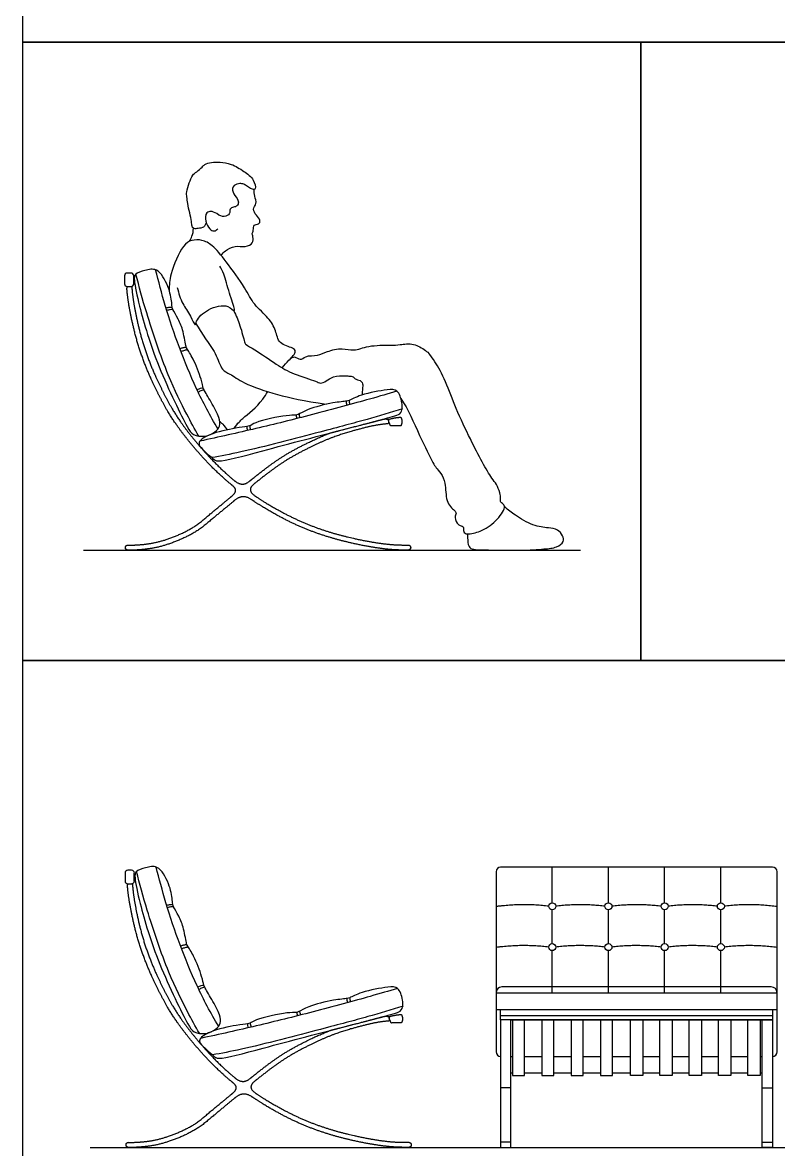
# Model space of a CAD drawing. Header units: millimetres. Extents: x 0.1 to 16.7, y -0.4 to 19.7.
# Drawn here: x 0.12 to 2.17, y 9.268 to 12.323 of the extents above; entities that cross this region are included whole.
import ezdxf

# ---------------------------------------------------------------- set-up
doc = ezdxf.new("R2010")
doc.units = ezdxf.units.MM
for name, color, linetype, true_color in [('AG-DIAGRAM', 7, 'Continuous', 0xfecc66), ('AG-FURNITURE', 7, 'Continuous', 0x66ccff), ('AG-PEOPLE', 7, 'Continuous', 0xfc6666), ('X-VPRT', 6, 'Continuous', 0xff00ff)]:
    doc.layers.add(name, color=color, linetype=linetype, true_color=true_color)

msp = doc.modelspace()

# ---------------------------------------------------------------- linework, layer by layer
at = {"layer": 'AG-DIAGRAM'}
for p, q in [((0.2858, 10.8924), (1.6332, 10.8924)), ((0.3031, 9.2732), (2.2594, 9.2732))]:
    msp.add_line(p, q, dxfattribs=at)
at = {"layer": 'AG-FURNITURE'}
for p, q in [((1.5565, 9.9362), (1.5565, 10.0329)), ((1.7089, 9.9362), (1.7089, 10.0329)), ((1.8613, 9.9362), (1.8613, 10.0329)), ((2.0137, 9.9362), (2.0137, 10.0329)), ((1.5565, 9.8254), (1.5565, 9.9173)), ((1.7089, 9.8254), (1.7089, 9.9173)), ((1.8613, 9.8254), (1.8613, 9.9173)), ((2.0137, 9.8254), (2.0137, 9.9173)), ((1.4041, 9.6472), (2.1661, 9.6472)), ((1.4443, 9.5197), (1.4483, 9.5197)), ((1.4815, 9.5197), (1.5278, 9.5197)), ((1.5611, 9.5197), (1.6074, 9.5197)), ((1.6406, 9.5197), (1.6869, 9.5197)), ((1.7201, 9.5197), (1.7685, 9.5197)), ((1.8017, 9.5197), (1.848, 9.5197)), ((1.8813, 9.5197), (1.9276, 9.5197)), ((1.9608, 9.5197), (2.0071, 9.5197)), ((2.0403, 9.5197), (2.0867, 9.5197)), ((2.1199, 9.5197), (2.1259, 9.5197))]:
    msp.add_line(p, q, dxfattribs=at)
for points in [[(1.5565, 9.6922), (1.5565, 9.8065)], [(1.7089, 9.6922), (1.7089, 9.8065)], [(1.8613, 9.6922), (1.8613, 9.8065)], [(2.0137, 9.6922), (2.0137, 9.8065)], [(1.4041, 9.6922), (1.5565, 9.6922), (1.7089, 9.6922), (1.8613, 9.6922), (2.0137, 9.6922), (2.1661, 9.6922)], [(1.4041, 9.6472), (2.1661, 9.6472)], [(1.4165, 9.6308), (2.1537, 9.6308)], [(1.4443, 9.6192), (2.1259, 9.6192)], [(1.4443, 9.4752), (1.4483, 9.4752)], [(1.4815, 9.4752), (1.5278, 9.4752)], [(1.5611, 9.4752), (1.6074, 9.4752)], [(1.6406, 9.4752), (1.6869, 9.4752)], [(1.7201, 9.4752), (1.7685, 9.4752)], [(1.8017, 9.4752), (1.848, 9.4752)], [(1.8813, 9.4752), (1.9276, 9.4752)], [(1.9608, 9.4752), (2.0071, 9.4752)], [(2.0403, 9.4752), (2.0867, 9.4752)], [(2.1199, 9.4752), (2.1259, 9.4752)], [(1.4443, 9.4349), (1.4165, 9.4349)], [(2.1259, 9.4349), (2.1537, 9.4349)]]:
    msp.add_lwpolyline(points, dxfattribs=at)
for points in [[(2.1537, 9.6192), (1.4165, 9.6192), (1.4165, 9.6472), (2.1537, 9.6472)], [(1.4165, 9.2732), (1.4443, 9.2732), (1.4443, 9.6192), (1.4165, 9.6192)], [(1.4815, 9.6192), (1.4483, 9.6192), (1.4483, 9.468), (1.4815, 9.468)], [(1.5611, 9.6192), (1.5278, 9.6192), (1.5278, 9.468), (1.5611, 9.468)], [(1.6406, 9.6192), (1.6074, 9.6192), (1.6074, 9.468), (1.6406, 9.468)], [(1.7201, 9.6192), (1.6869, 9.6192), (1.6869, 9.468), (1.7201, 9.468)], [(1.7685, 9.6192), (1.8017, 9.6192), (1.8017, 9.468), (1.7685, 9.468)], [(1.848, 9.6192), (1.8813, 9.6192), (1.8813, 9.468), (1.848, 9.468)], [(1.9276, 9.6192), (1.9608, 9.6192), (1.9608, 9.468), (1.9276, 9.468)], [(2.0071, 9.6192), (2.0403, 9.6192), (2.0403, 9.468), (2.0071, 9.468)], [(2.0867, 9.6192), (2.1199, 9.6192), (2.1199, 9.468), (2.0867, 9.468)], [(2.1537, 9.2732), (2.1259, 9.2732), (2.1259, 9.6192), (2.1537, 9.6192)], [(1.4165, 9.2732), (1.4443, 9.2732), (1.4443, 9.287), (1.4165, 9.287)], [(2.1537, 9.2732), (2.1259, 9.2732), (2.1259, 9.287), (2.1537, 9.287)]]:
    msp.add_lwpolyline(points, close=True, dxfattribs=at)
for centre in [(1.5565, 9.9268), (1.7089, 9.9268), (1.8613, 9.9268), (2.0137, 9.9268), (1.5565, 9.816), (1.7089, 9.816), (1.8613, 9.816), (2.0137, 9.816)]:
    msp.add_circle(centre, 0.00947, dxfattribs=at)
for centre, radius, start, end in [((0.4039, 11.6362), 0.00739, 90, 180), ((0.4142, 11.6362), 0.00739, 360, 90), ((0.4039, 11.6145), 0.00739, 180, 270), ((0.4142, 11.6145), 0.00739, 270, 0), ((0.4056, 10.017), 0.00739, 90, 180), ((0.4159, 10.017), 0.00739, 360, 90), ((1.4165, 10.0205), 0.0124, 90, 180), ((2.1537, 10.0205), 0.0124, 0, 90), ((0.4056, 9.9953), 0.00739, 180, 270), ((0.4159, 9.9953), 0.00739, 270, 0), ((1.4201, 9.6922), 0.016, 90, 180), ((2.1501, 9.6922), 0.016, 360, 90), ((1.4165, 9.5321), 0.0124, 180, 270), ((2.1537, 9.5321), 0.0124, 270, 360)]:
    msp.add_arc(centre, radius, start, end, dxfattribs=at)
for points in [[(0.4142, 11.6436), (0.409, 11.6436), (0.4039, 11.6436)], [(0.3965, 11.6362), (0.3965, 11.6253), (0.3965, 11.6145)], [(0.4216, 11.6145), (0.4216, 11.6253), (0.4216, 11.6362)], [(0.4039, 11.6071), (0.409, 11.6071), (0.4142, 11.6071)], [(0.6894, 11.0402), (0.706, 11.0542), (0.6899, 11.0669)], [(0.6964, 11.0793), (0.7167, 11.0633), (0.7354, 11.0791)], [(0.7462, 11.0702), (0.728, 11.055), (0.7498, 11.0398)], [(0.7416, 11.0288), (0.7173, 11.0458), (0.6955, 11.0274)], [(0.4159, 10.0244), (0.4107, 10.0244), (0.4056, 10.0244)], [(1.4041, 10.0205), (1.4041, 9.7763), (1.4041, 9.5321)], [(2.1537, 10.0329), (1.7851, 10.0329), (1.4165, 10.0329)], [(2.1661, 9.5321), (2.1661, 9.7763), (2.1661, 10.0205)], [(0.3982, 10.017), (0.3982, 10.0061), (0.3982, 9.9953)], [(0.4232, 9.9953), (0.4232, 10.0061), (0.4232, 10.017)], [(0.4056, 9.9879), (0.4107, 9.9879), (0.4159, 9.9879)], [(1.4041, 9.9268), (1.4764, 9.9364), (1.5471, 9.9279)], [(1.5659, 9.9279), (1.6334, 9.9358), (1.6995, 9.9279)], [(1.7183, 9.9279), (1.7858, 9.9358), (1.8519, 9.9279)], [(1.8707, 9.9279), (1.9382, 9.9358), (2.0043, 9.9279)], [(2.0231, 9.9279), (2.095, 9.9364), (2.1661, 9.9268)], [(1.4041, 9.816), (1.4764, 9.8256), (1.5471, 9.8171)], [(1.5659, 9.8171), (1.6334, 9.8251), (1.6995, 9.8171)], [(1.7183, 9.8171), (1.7858, 9.8251), (1.8519, 9.8171)], [(1.8707, 9.8171), (1.9382, 9.8251), (2.0043, 9.8171)], [(2.0231, 9.8171), (2.095, 9.8256), (2.1661, 9.816)], [(1.4041, 9.6922), (1.4041, 9.6697), (1.4041, 9.6472)], [(2.1501, 9.7082), (1.7851, 9.7082), (1.4201, 9.7082)], [(2.1661, 9.6472), (2.1661, 9.6697), (2.1661, 9.6922)], [(0.6911, 9.421), (0.7077, 9.435), (0.6915, 9.4477)], [(0.6981, 9.4601), (0.7184, 9.4441), (0.7371, 9.4599)], [(0.7478, 9.451), (0.7297, 9.4358), (0.7514, 9.4206)], [(0.7432, 9.4096), (0.719, 9.4266), (0.6972, 9.4082)]]:
    msp.add_open_spline(points, degree=2, dxfattribs=at)
for points, degree, knots in [([(0.5665, 11.2276), (0.5504, 11.2577), (0.4825, 11.3936), (0.4385, 11.5437), (0.4221, 11.6204), (0.4235, 11.6425), (0.453, 11.6507), (0.4871, 11.6596), (0.5176, 11.6077), (0.5248, 11.5659), (0.5257, 11.5494), (0.5281, 11.5443), (0.5437, 11.5164), (0.5565, 11.4876), (0.5625, 11.4438), (0.5666, 11.438), (0.5848, 11.4089), (0.6046, 11.3586), (0.6097, 11.3324), (0.6123, 11.3264), (0.6326, 11.2918), (0.6541, 11.2537), (0.6572, 11.2281), (0.6423, 11.2116), (0.6165, 11.198), (0.58, 11.2037), (0.5728, 11.2157), (0.5665, 11.2276)], 3, [0, 0, 0, 0, 0.767025, 1.519468, 2.004328, 2.237934, 2.537563, 2.855715, 3.276919, 3.660082, 3.87544, 4.007267, 4.316621, 4.665531, 5.031701, 5.182373, 5.505786, 5.945156, 6.226109, 6.366325, 6.721103, 7.11431, 7.387492, 7.643735, 7.95139, 8.264785, 8.566318, 8.566318, 8.566318, 8.566318]), ([(0.598, 11.2016), (0.5869, 11.2209), (0.5628, 11.2649), (0.5112, 11.3679), (0.4583, 11.5258), (0.4362, 11.6063), (0.4277, 11.6407)], 3, [0.038924, 0.038924, 0.038924, 0.038924, 0.490378, 1.111439, 1.8764, 2.411514, 2.411514, 2.411514, 2.411514]), ([(0.6499, 11.2208), (0.6288, 11.2562), (0.5894, 11.3301), (0.5449, 11.4413), (0.5066, 11.5506), (0.4892, 11.6214), (0.4808, 11.6522)], 3, [0.013887, 0.013887, 0.013887, 0.013887, 0.643589, 1.276501, 1.913479, 2.464042, 2.464042, 2.464042, 2.464042]), ([(0.5259, 11.5505), (0.5234, 11.5505), (0.5187, 11.5502), (0.5122, 11.5491), (0.5091, 11.5483)], 3, [0, 0, 0, 0, 0.1582493, 0.3196935, 0.3196935, 0.3196935, 0.3196935]), ([(0.5281, 11.5446), (0.5256, 11.5446), (0.5208, 11.5443), (0.5142, 11.543), (0.511, 11.542)], 3, [0, 0, 0, 0, 0.1573414, 0.3261784, 0.3261784, 0.3261784, 0.3261784]), ([(0.5643, 11.4419), (0.5611, 11.4415), (0.5552, 11.4408), (0.5501, 11.4392), (0.5472, 11.4376)], 3, [0, 0, 0, 0, 0.1654978, 0.309979, 0.309979, 0.309979, 0.309979]), ([(0.5682, 11.4354), (0.5651, 11.4349), (0.5588, 11.4336), (0.5529, 11.4316), (0.5499, 11.4304)], 3, [0, 0, 0, 0, 0.1767237, 0.3530099, 0.3530099, 0.3530099, 0.3530099]), ([(0.6103, 11.3316), (0.6075, 11.3314), (0.6019, 11.3305), (0.5963, 11.3279), (0.5937, 11.3262)], 3, [0, 0, 0, 0, 0.1654365, 0.339495, 0.339495, 0.339495, 0.339495]), ([(0.6126, 11.3264), (0.6104, 11.3261), (0.6059, 11.3252), (0.5994, 11.3223), (0.5965, 11.3204)], 3, [0, 0, 0, 0, 0.1487579, 0.334968, 0.334968, 0.334968, 0.334968]), ([(1.1428, 11.2615), (1.1261, 11.2539), (1.0237, 11.2282), (0.7769, 11.1637), (0.6501, 11.1285), (0.6372, 11.1402), (0.5983, 11.1723), (0.5977, 11.1887), (0.6292, 11.2091), (0.6956, 11.2233), (0.7272, 11.2272), (0.7367, 11.2285), (0.7532, 11.2414), (0.8336, 11.2587), (0.8596, 11.2578), (0.8682, 11.2602), (0.8966, 11.2762), (0.9582, 11.2925), (0.9987, 11.2956), (1.0061, 11.2979), (1.0404, 11.3159), (1.1067, 11.3274), (1.1387, 11.3288), (1.1501, 11.293), (1.151, 11.2711), (1.1428, 11.2615)], 3, [0, 0, 0, 0, 0.847842, 1.646238, 2.257766, 2.508715, 2.91147, 3.115262, 3.452082, 3.946448, 4.267883, 4.430622, 4.687662, 5.221177, 5.514141, 5.671616, 5.991788, 6.475743, 6.834028, 6.986717, 7.337037, 7.828055, 8.130433, 8.469437, 8.763015, 8.763015, 8.763015, 8.763015]), ([(1.1349, 11.3235), (1.1103, 11.316), (1.0604, 11.3009), (0.9012, 11.258), (0.7592, 11.2228), (0.652, 11.1987), (0.6011, 11.1879)], 3, [0, 0, 0, 0, 0.502961, 1.228229, 1.949176, 2.623644, 2.623644, 2.623644, 2.623644]), ([(1.1502, 11.2753), (1.1184, 11.2654), (1.051, 11.2451), (0.9271, 11.2126), (0.7308, 11.1611), (0.6578, 11.1474), (0.6334, 11.1431)], 3, [0, 0, 0, 0, 0.572317, 1.232298, 2.082909, 2.504604, 2.504604, 2.504604, 2.504604]), ([(1.0004, 11.2849), (0.9997, 11.2869), (0.9986, 11.291), (0.9982, 11.2943), (0.9981, 11.296)], 3, [0, 0, 0, 0, 0.1440633, 0.2721032, 0.2721032, 0.2721032, 0.2721032]), ([(1.0085, 11.2871), (1.0079, 11.2889), (1.0069, 11.2927), (1.0064, 11.2965), (1.0063, 11.2984)], 3, [0, 0, 0, 0, 0.1371846, 0.2744356, 0.2744356, 0.2744356, 0.2744356]), ([(0.8648, 11.2493), (0.8641, 11.2511), (0.8632, 11.2547), (0.8628, 11.2575), (0.8626, 11.2588)], 3, [0.0034671, 0.0034671, 0.0034671, 0.0034671, 0.1357971, 0.2399069, 0.2399069, 0.2399069, 0.2399069]), ([(0.8729, 11.2513), (0.8722, 11.2531), (0.8712, 11.2567), (0.8705, 11.2601), (0.8703, 11.2618)], 3, [0, 0, 0, 0, 0.1359697, 0.2657302, 0.2657302, 0.2657302, 0.2657302]), ([(1.146, 11.2297), (1.1517, 11.2411), (1.146, 11.2525), (1.132, 11.2525), (1.1123, 11.2467), (1.1123, 11.2411), (1.1181, 11.2297), (1.132, 11.2297), (1.146, 11.2297)], 2, [0, 0, 0, 0.0722909, 0.0722909, 0.20378, 0.20378, 0.2760709, 0.2760709, 0.3753442, 0.3753442, 0.3753442]), ([(0.7306, 11.2167), (0.7301, 11.2186), (0.7292, 11.2224), (0.7288, 11.2258), (0.7287, 11.2274)], 3, [0, 0, 0, 0, 0.1389422, 0.2679024, 0.2679024, 0.2679024, 0.2679024]), ([(0.7389, 11.2186), (0.7383, 11.2203), (0.7373, 11.2239), (0.7368, 11.2276), (0.7366, 11.2295)], 3, [0, 0, 0, 0, 0.1343081, 0.2702943, 0.2702943, 0.2702943, 0.2702943]), ([(0.5681, 9.6084), (0.552, 9.6385), (0.4842, 9.7744), (0.4401, 9.9245), (0.4238, 10.0012), (0.4252, 10.0233), (0.4547, 10.0315), (0.4888, 10.0404), (0.5193, 9.9885), (0.5265, 9.9467), (0.5274, 9.9302), (0.5298, 9.9251), (0.5454, 9.8972), (0.5582, 9.8684), (0.5642, 9.8246), (0.5683, 9.8188), (0.5865, 9.7897), (0.6063, 9.7394), (0.6113, 9.7132), (0.614, 9.7072), (0.6343, 9.6726), (0.6558, 9.6345), (0.6589, 9.6089), (0.6439, 9.5924), (0.6181, 9.5788), (0.5817, 9.5845), (0.5745, 9.5965), (0.5681, 9.6084)], 3, [0, 0, 0, 0, 0.767025, 1.519468, 2.004328, 2.237934, 2.537563, 2.855715, 3.276919, 3.660082, 3.87544, 4.007267, 4.316621, 4.665531, 5.031701, 5.182373, 5.505786, 5.945156, 6.226109, 6.366325, 6.721103, 7.11431, 7.387492, 7.643735, 7.95139, 8.264785, 8.566318, 8.566318, 8.566318, 8.566318]), ([(0.5997, 9.5824), (0.5885, 9.6017), (0.5645, 9.6457), (0.5129, 9.7487), (0.46, 9.9066), (0.4379, 9.9871), (0.4294, 10.0215)], 3, [0.038924, 0.038924, 0.038924, 0.038924, 0.490378, 1.111439, 1.8764, 2.411514, 2.411514, 2.411514, 2.411514]), ([(0.6516, 9.6016), (0.6304, 9.637), (0.5911, 9.7109), (0.5465, 9.8221), (0.5082, 9.9314), (0.4909, 10.0022), (0.4825, 10.0329)], 3, [0.013887, 0.013887, 0.013887, 0.013887, 0.643589, 1.276501, 1.913479, 2.464042, 2.464042, 2.464042, 2.464042]), ([(0.5276, 9.9313), (0.5251, 9.9313), (0.5204, 9.931), (0.5139, 9.9299), (0.5108, 9.9291)], 3, [0, 0, 0, 0, 0.1582493, 0.3196935, 0.3196935, 0.3196935, 0.3196935]), ([(0.5298, 9.9254), (0.5272, 9.9254), (0.5225, 9.9251), (0.5159, 9.9238), (0.5127, 9.9228)], 3, [0, 0, 0, 0, 0.1573414, 0.3261784, 0.3261784, 0.3261784, 0.3261784]), ([(0.566, 9.8226), (0.5628, 9.8223), (0.5569, 9.8216), (0.5518, 9.82), (0.5489, 9.8184)], 3, [0, 0, 0, 0, 0.1654978, 0.309979, 0.309979, 0.309979, 0.309979]), ([(0.5699, 9.8162), (0.5668, 9.8157), (0.5605, 9.8144), (0.5545, 9.8124), (0.5516, 9.8112)], 3, [0, 0, 0, 0, 0.1767237, 0.3530099, 0.3530099, 0.3530099, 0.3530099]), ([(0.6119, 9.7124), (0.6092, 9.7122), (0.6036, 9.7113), (0.5979, 9.7087), (0.5954, 9.707)], 3, [0, 0, 0, 0, 0.1654365, 0.339495, 0.339495, 0.339495, 0.339495]), ([(0.6143, 9.7072), (0.612, 9.7069), (0.6076, 9.706), (0.6011, 9.7031), (0.5981, 9.7012)], 3, [0, 0, 0, 0, 0.1487579, 0.334968, 0.334968, 0.334968, 0.334968]), ([(1.1445, 9.6423), (1.1277, 9.6347), (1.0253, 9.609), (0.7786, 9.5445), (0.6518, 9.5093), (0.6389, 9.521), (0.6, 9.5531), (0.5994, 9.5695), (0.6309, 9.5899), (0.6973, 9.6041), (0.7288, 9.608), (0.7384, 9.6093), (0.7549, 9.6222), (0.8353, 9.6395), (0.8613, 9.6386), (0.8699, 9.641), (0.8983, 9.657), (0.9599, 9.6733), (1.0004, 9.6764), (1.0078, 9.6787), (1.0421, 9.6967), (1.1084, 9.7082), (1.1404, 9.7096), (1.1518, 9.6738), (1.1526, 9.6519), (1.1445, 9.6423)], 3, [0, 0, 0, 0, 0.847842, 1.646238, 2.257766, 2.508715, 2.91147, 3.115262, 3.452082, 3.946448, 4.267883, 4.430622, 4.687662, 5.221177, 5.514141, 5.671616, 5.991788, 6.475743, 6.834028, 6.986717, 7.337037, 7.828055, 8.130433, 8.469437, 8.763015, 8.763015, 8.763015, 8.763015]), ([(1.1366, 9.7043), (1.112, 9.6968), (1.062, 9.6817), (0.9028, 9.6388), (0.7609, 9.6036), (0.6536, 9.5795), (0.6028, 9.5687)], 3, [0, 0, 0, 0, 0.502961, 1.228229, 1.949176, 2.623644, 2.623644, 2.623644, 2.623644]), ([(1.1519, 9.6561), (1.1201, 9.6462), (1.0527, 9.6259), (0.9288, 9.5934), (0.7325, 9.5419), (0.6595, 9.5282), (0.6351, 9.5239)], 3, [0, 0, 0, 0, 0.572317, 1.232298, 2.082909, 2.504604, 2.504604, 2.504604, 2.504604]), ([(1.0021, 9.6657), (1.0014, 9.6677), (1.0003, 9.6718), (0.9999, 9.6751), (0.9997, 9.6768)], 3, [0, 0, 0, 0, 0.1440633, 0.2721032, 0.2721032, 0.2721032, 0.2721032]), ([(1.0102, 9.6679), (1.0096, 9.6697), (1.0086, 9.6735), (1.0081, 9.6773), (1.008, 9.6792)], 3, [0, 0, 0, 0, 0.1371846, 0.2744356, 0.2744356, 0.2744356, 0.2744356]), ([(0.8664, 9.6301), (0.8658, 9.6319), (0.8649, 9.6355), (0.8645, 9.6383), (0.8643, 9.6396)], 3, [0.0034671, 0.0034671, 0.0034671, 0.0034671, 0.1357971, 0.2399069, 0.2399069, 0.2399069, 0.2399069]), ([(0.8745, 9.6321), (0.8739, 9.6339), (0.8729, 9.6375), (0.8722, 9.6409), (0.872, 9.6426)], 3, [0, 0, 0, 0, 0.1359697, 0.2657302, 0.2657302, 0.2657302, 0.2657302]), ([(1.1476, 9.6105), (1.1534, 9.6219), (1.1476, 9.6333), (1.1337, 9.6333), (1.114, 9.6275), (1.114, 9.6219), (1.1198, 9.6105), (1.1337, 9.6105), (1.1476, 9.6105)], 2, [0, 0, 0, 0.0722909, 0.0722909, 0.20378, 0.20378, 0.2760709, 0.2760709, 0.3753442, 0.3753442, 0.3753442]), ([(0.7323, 9.5975), (0.7318, 9.5994), (0.7309, 9.6032), (0.7305, 9.6066), (0.7303, 9.6082)], 3, [0, 0, 0, 0, 0.1389422, 0.2679024, 0.2679024, 0.2679024, 0.2679024]), ([(0.7405, 9.5994), (0.74, 9.6011), (0.739, 9.6047), (0.7385, 9.6084), (0.7383, 9.6103)], 3, [0, 0, 0, 0, 0.1343081, 0.2702943, 0.2702943, 0.2702943, 0.2702943])]:
    msp.add_open_spline(points, degree=degree, knots=knots, dxfattribs=at)
for points, weights, knots in [([(0.6899, 11.0669), (0.686, 11.07), (0.6617, 11.0901), (0.621, 11.1292), (0.5722, 11.1852), (0.5367, 11.2321), (0.5129, 11.2698), (0.4974, 11.2978), (0.4843, 11.3236), (0.4701, 11.3532), (0.4531, 11.3924), (0.437, 11.4366), (0.4241, 11.4824), (0.4148, 11.5228), (0.4078, 11.5602), (0.404, 11.5881), (0.4029, 11.6022), (0.4039, 11.6071), (0.4073, 11.6071), (0.4107, 11.6071), (0.4164, 11.6074), (0.4167, 11.6028), (0.4177, 11.5893), (0.4214, 11.5623), (0.4282, 11.5255), (0.4374, 11.4858), (0.45, 11.4409), (0.4659, 11.3974), (0.4827, 11.3588), (0.4966, 11.3297), (0.5095, 11.3043), (0.5247, 11.2769), (0.548, 11.2398), (0.5829, 11.1938), (0.6309, 11.1388), (0.6703, 11.1009), (0.6933, 11.0818), (0.6964, 11.0793)], [1, 1, 1, 1, 1, 1, 1, 1, 1, 1, 1, 1, 1, 1, 1, 1, 1, 1.06301269187, 1.06301269187, 1.06301269187, 0.962241109191, 0.962241109191, 0.962241109191, 0.962241109191, 0.962241109191, 0.962241109191, 0.962241109191, 0.962241109191, 0.962241109191, 0.962241109191, 0.962241109191, 0.962241109191, 0.962241109191, 0.962241109191, 0.962241109191, 0.962241109191, 0.962241109191, 0.962241109191], [3.997112, 3.997112, 3.997112, 3.997112, 4.045953, 4.307134, 4.55215, 4.776288, 4.885754, 4.990981, 5.090557, 5.171109, 5.313657, 5.511015, 5.6346, 5.781182, 5.918841, 6.009456, 6.06248, 6.06248, 6.06248, 6.104026, 6.104026, 6.104026, 6.14914, 6.237442, 6.372654, 6.516794, 6.638247, 6.831949, 6.972246, 7.051885, 7.149876, 7.253023, 7.360246, 7.58007, 7.821421, 8.077958, 8.11682, 8.11682, 8.11682, 8.11682]), ([(0.7354, 11.0791), (0.7434, 11.0856), (0.7741, 11.1101), (0.8239, 11.1472), (0.8875, 11.1808), (0.9293, 11.2002), (0.9511, 11.2087), (0.9541, 11.2099), (0.97, 11.214), (1.0276, 11.2289), (1.0737, 11.2407), (1.099, 11.2476), (1.1028, 11.248), (1.1067, 11.2484), (1.1123, 11.2467), (1.1123, 11.243), (1.1123, 11.2392), (1.1124, 11.2349), (1.1067, 11.2346), (1.0896, 11.2329), (1.0653, 11.2285), (1.0352, 11.2208), (0.9985, 11.211), (0.9505, 11.195), (0.8937, 11.1685), (0.8312, 11.1356), (0.783, 11.0995), (0.7534, 11.0761), (0.7462, 11.0702)], [0.962241109191, 0.962241109191, 0.962241109191, 0.962241109191, 0.962241109191, 0.962241109191, 0.962241109191, 0.962241109191, 0.962241109191, 0.962241109191, 0.962241109191, 0.962241109191, 0.962241109191, 0.962241109191, 1.07519786237, 1.07519786237, 1.07519786237, 1.03493034441, 1.03493034441, 1.03493034441, 1.03493034441, 1.03493034441, 1.03493034441, 1.03493034441, 1.03493034441, 1.03493034441, 1.03493034441, 1.03493034441, 1.03493034441], [8.281849, 8.281849, 8.281849, 8.281849, 8.382813, 8.669065, 8.890748, 9.090289, 9.121801, 9.121801, 9.121801, 9.28786, 9.741952, 9.741952, 9.741952, 9.786763, 9.786763, 9.786763, 9.825707, 9.825707, 9.825707, 9.859664, 9.994741, 10.068247, 10.165468, 10.369046, 10.565042, 10.782199, 11.06362, 11.154909, 11.154909, 11.154909, 11.154909]), ([(0.6955, 11.0274), (0.6908, 11.0235), (0.6691, 11.0054), (0.6369, 10.9793), (0.5979, 10.9456), (0.5572, 10.9242), (0.5159, 10.9078), (0.4784, 10.8978), (0.4429, 10.8931), (0.4191, 10.892), (0.4057, 10.8924), (0.4016, 10.8925), (0.3989, 10.8954), (0.399, 10.8994), (0.3991, 10.9034), (0.402, 10.9062), (0.406, 10.9061), (0.4189, 10.9058), (0.4417, 10.9068), (0.4757, 10.9113), (0.5117, 10.9209), (0.5513, 10.9366), (0.5904, 10.9571), (0.6285, 10.9903), (0.6613, 11.0168), (0.6839, 11.0356), (0.6894, 11.0402)], [1, 1, 1, 1, 1, 1, 1, 1, 1, 1, 1, 0.804737854124, 0.804737854124, 1, 0.804737854124, 0.804737854124, 1, 1, 1, 1, 1, 1, 1, 1, 1, 1, 1], [1.648864, 1.648864, 1.648864, 1.648864, 1.709715, 1.927055, 2.056296, 2.216757, 2.375956, 2.49455, 2.596874, 2.72881, 2.72881, 2.72881, 2.76419, 2.76419, 2.76419, 2.79957, 2.79957, 2.79957, 2.925973, 3.023828, 3.137529, 3.290917, 3.443787, 3.568958, 3.787381, 3.858428, 3.858428, 3.858428, 3.858428]), ([(0.7498, 11.0398), (0.7546, 11.0366), (0.7762, 11.0224), (0.8158, 10.9989), (0.8841, 10.9643), (0.9529, 10.9399), (1.0179, 10.924), (1.0606, 10.9153), (1.0959, 10.9099), (1.1304, 10.9063), (1.1524, 10.9061), (1.1657, 10.9061), (1.1697, 10.9062), (1.1726, 10.9033), (1.1726, 10.8993), (1.1726, 10.8953), (1.1698, 10.8924), (1.1658, 10.8924), (1.1521, 10.8924), (1.1296, 10.8926), (1.0943, 10.8963), (1.0583, 10.9018), (1.0149, 10.9105), (0.9488, 10.9268), (0.8788, 10.9516), (0.8093, 10.9868), (0.7688, 11.0109), (0.7466, 11.0254), (0.7416, 11.0288)], [1.03493034441, 1.03493034441, 1.03493034441, 1.03493034441, 1.03493034441, 1.03493034441, 1.03493034441, 1.03493034441, 1.03493034441, 1.03493034441, 1.03493034441, 1.03493034441, 0.83284762453, 0.83284762453, 1.03493034441, 0.83284762453, 0.83284762453, 1.03493034441, 1.03493034441, 1.03493034441, 1.03493034441, 1.03493034441, 1.03493034441, 1.03493034441, 1.03493034441, 1.03493034441, 1.03493034441, 1.03493034441, 1.03493034441], [11.319446, 11.319446, 11.319446, 11.319446, 11.376256, 11.573973, 11.773344, 12.128493, 12.290766, 12.431415, 12.55715, 12.642224, 12.773102, 12.773102, 12.773102, 12.808482, 12.808482, 12.808482, 12.843862, 12.843862, 12.843862, 12.977987, 13.065237, 13.193366, 13.336329, 13.500784, 13.862867, 14.065614, 14.266911, 14.326507, 14.326507, 14.326507, 14.326507]), ([(0.6915, 9.4477), (0.6877, 9.4508), (0.6634, 9.4709), (0.6227, 9.51), (0.5739, 9.566), (0.5384, 9.6129), (0.5146, 9.6506), (0.4991, 9.6786), (0.486, 9.7044), (0.4718, 9.734), (0.4548, 9.7732), (0.4386, 9.8174), (0.4257, 9.8632), (0.4165, 9.9036), (0.4095, 9.941), (0.4057, 9.9689), (0.4046, 9.983), (0.4056, 9.9879), (0.409, 9.9879), (0.4124, 9.9879), (0.4181, 9.9882), (0.4183, 9.9836), (0.4194, 9.9701), (0.4231, 9.9431), (0.4299, 9.9063), (0.439, 9.8666), (0.4517, 9.8217), (0.4676, 9.7782), (0.4843, 9.7396), (0.4983, 9.7105), (0.5112, 9.6851), (0.5264, 9.6577), (0.5497, 9.6206), (0.5846, 9.5746), (0.6326, 9.5196), (0.6719, 9.4817), (0.695, 9.4626), (0.6981, 9.4601)], [1, 1, 1, 1, 1, 1, 1, 1, 1, 1, 1, 1, 1, 1, 1, 1, 1, 1.06301269187, 1.06301269187, 1.06301269187, 0.962241109191, 0.962241109191, 0.962241109191, 0.962241109191, 0.962241109191, 0.962241109191, 0.962241109191, 0.962241109191, 0.962241109191, 0.962241109191, 0.962241109191, 0.962241109191, 0.962241109191, 0.962241109191, 0.962241109191, 0.962241109191, 0.962241109191, 0.962241109191], [3.997112, 3.997112, 3.997112, 3.997112, 4.045953, 4.307134, 4.55215, 4.776288, 4.885754, 4.990981, 5.090557, 5.171109, 5.313657, 5.511015, 5.6346, 5.781182, 5.918841, 6.009456, 6.06248, 6.06248, 6.06248, 6.104026, 6.104026, 6.104026, 6.14914, 6.237442, 6.372654, 6.516794, 6.638247, 6.831949, 6.972246, 7.051885, 7.149876, 7.253023, 7.360246, 7.58007, 7.821421, 8.077958, 8.11682, 8.11682, 8.11682, 8.11682]), ([(0.7371, 9.4599), (0.745, 9.4664), (0.7758, 9.4909), (0.8255, 9.528), (0.8892, 9.5616), (0.9309, 9.581), (0.9528, 9.5895), (0.9558, 9.5907), (0.9717, 9.5948), (1.0292, 9.6097), (1.0754, 9.6215), (1.1006, 9.6284), (1.1045, 9.6288), (1.1084, 9.6292), (1.114, 9.6275), (1.114, 9.6238), (1.114, 9.62), (1.114, 9.6157), (1.1084, 9.6154), (1.0913, 9.6137), (1.067, 9.6093), (1.0369, 9.6016), (1.0002, 9.5918), (0.9522, 9.5758), (0.8953, 9.5493), (0.8328, 9.5164), (0.7847, 9.4803), (0.755, 9.4569), (0.7478, 9.451)], [0.962241109191, 0.962241109191, 0.962241109191, 0.962241109191, 0.962241109191, 0.962241109191, 0.962241109191, 0.962241109191, 0.962241109191, 0.962241109191, 0.962241109191, 0.962241109191, 0.962241109191, 0.962241109191, 1.07519786237, 1.07519786237, 1.07519786237, 1.03493034441, 1.03493034441, 1.03493034441, 1.03493034441, 1.03493034441, 1.03493034441, 1.03493034441, 1.03493034441, 1.03493034441, 1.03493034441, 1.03493034441, 1.03493034441], [8.281849, 8.281849, 8.281849, 8.281849, 8.382813, 8.669065, 8.890748, 9.090289, 9.121801, 9.121801, 9.121801, 9.28786, 9.741952, 9.741952, 9.741952, 9.786763, 9.786763, 9.786763, 9.825707, 9.825707, 9.825707, 9.859664, 9.994741, 10.068247, 10.165468, 10.369046, 10.565042, 10.782199, 11.06362, 11.154909, 11.154909, 11.154909, 11.154909]), ([(0.6972, 9.4082), (0.6925, 9.4043), (0.6707, 9.3862), (0.6386, 9.3601), (0.5996, 9.3264), (0.5589, 9.305), (0.5176, 9.2886), (0.4801, 9.2786), (0.4446, 9.2739), (0.4207, 9.2728), (0.4073, 9.2732), (0.4033, 9.2733), (0.4006, 9.2762), (0.4007, 9.2802), (0.4008, 9.2842), (0.4037, 9.287), (0.4077, 9.2869), (0.4205, 9.2865), (0.4434, 9.2876), (0.4774, 9.2921), (0.5134, 9.3017), (0.553, 9.3174), (0.5921, 9.3379), (0.6302, 9.3711), (0.663, 9.3976), (0.6856, 9.4164), (0.6911, 9.421)], [1, 1, 1, 1, 1, 1, 1, 1, 1, 1, 1, 0.804737854124, 0.804737854124, 1, 0.804737854124, 0.804737854124, 1, 1, 1, 1, 1, 1, 1, 1, 1, 1, 1], [1.648864, 1.648864, 1.648864, 1.648864, 1.709715, 1.927055, 2.056296, 2.216757, 2.375956, 2.49455, 2.596874, 2.72881, 2.72881, 2.72881, 2.76419, 2.76419, 2.76419, 2.79957, 2.79957, 2.79957, 2.925973, 3.023828, 3.137529, 3.290917, 3.443787, 3.568958, 3.787381, 3.858428, 3.858428, 3.858428, 3.858428]), ([(0.7514, 9.4206), (0.7562, 9.4174), (0.7779, 9.4032), (0.8175, 9.3797), (0.8858, 9.3451), (0.9546, 9.3207), (1.0196, 9.3048), (1.0623, 9.2961), (1.0976, 9.2907), (1.1321, 9.2871), (1.1541, 9.2869), (1.1674, 9.2869), (1.1714, 9.287), (1.1742, 9.2841), (1.1743, 9.2801), (1.1743, 9.2761), (1.1715, 9.2732), (1.1674, 9.2732), (1.1538, 9.2732), (1.1313, 9.2734), (1.0959, 9.277), (1.06, 9.2826), (1.0166, 9.2913), (0.9505, 9.3076), (0.8804, 9.3324), (0.8109, 9.3676), (0.7704, 9.3917), (0.7483, 9.4062), (0.7432, 9.4096)], [1.03493034441, 1.03493034441, 1.03493034441, 1.03493034441, 1.03493034441, 1.03493034441, 1.03493034441, 1.03493034441, 1.03493034441, 1.03493034441, 1.03493034441, 1.03493034441, 0.83284762453, 0.83284762453, 1.03493034441, 0.83284762453, 0.83284762453, 1.03493034441, 1.03493034441, 1.03493034441, 1.03493034441, 1.03493034441, 1.03493034441, 1.03493034441, 1.03493034441, 1.03493034441, 1.03493034441, 1.03493034441, 1.03493034441], [11.319446, 11.319446, 11.319446, 11.319446, 11.376256, 11.573973, 11.773344, 12.128493, 12.290766, 12.431415, 12.55715, 12.642224, 12.773102, 12.773102, 12.773102, 12.808482, 12.808482, 12.808482, 12.843862, 12.843862, 12.843862, 12.977987, 13.065237, 13.193366, 13.336329, 13.500784, 13.862867, 14.065614, 14.266911, 14.326507, 14.326507, 14.326507, 14.326507])]:
    msp.add_rational_spline(points, weights, degree=3, knots=knots, dxfattribs=at)
at = {"layer": 'AG-PEOPLE'}
for points, knots in [([(0.6183, 11.7799), (0.6149, 11.7709), (0.6082, 11.7658), (0.6002, 11.7651), (0.5929, 11.7636), (0.5827, 11.7633), (0.5793, 11.7713), (0.5785, 11.7836), (0.5736, 11.8067), (0.5677, 11.8312), (0.5659, 11.8497), (0.5639, 11.8641), (0.5721, 11.888), (0.58, 11.9095), (0.5924, 11.9174), (0.6076, 11.9307), (0.6137, 11.939), (0.6332, 11.9445), (0.6561, 11.9448), (0.6871, 11.9403), (0.7206, 11.9197), (0.7476, 11.8994), (0.7533, 11.8726), (0.7483, 11.869), (0.7376, 11.8723), (0.7278, 11.8801), (0.7174, 11.886), (0.7058, 11.8866), (0.6867, 11.8796), (0.6912, 11.8563), (0.706, 11.8429), (0.7059, 11.83), (0.6982, 11.8221), (0.6918, 11.823), (0.6807, 11.8177), (0.684, 11.8026), (0.667, 11.7945), (0.6555, 11.7986), (0.6467, 11.8045)], [0, 0, 0, 0, 0.189685, 0.350927, 0.509346, 0.681051, 0.833706, 1.032598, 1.311654, 1.603124, 1.84589, 2.060122, 2.346816, 2.617249, 2.835593, 3.088028, 3.269602, 3.516135, 3.792038, 4.108783, 4.467155, 4.804769, 5.080048, 5.193462, 5.376076, 5.583198, 5.776664, 5.970938, 6.204788, 6.457569, 6.712302, 6.904087, 7.079567, 7.222451, 7.402597, 7.605065, 7.832031, 8.056782, 8.056782, 8.056782, 8.056782]), ([(0.6588, 11.6913), (0.6621, 11.6964), (0.67, 11.705), (0.697, 11.719), (0.7231, 11.7132), (0.7466, 11.7222), (0.7458, 11.7416), (0.7413, 11.7511), (0.7476, 11.7586), (0.745, 11.7766), (0.7618, 11.7741), (0.7658, 11.7879), (0.7542, 11.7999), (0.7419, 11.8167), (0.7572, 11.8319), (0.748, 11.852), (0.7485, 11.8639), (0.7484, 11.87)], [0.017774, 0.017774, 0.017774, 0.017774, 0.226078, 0.514273, 0.8037, 1.057706, 1.282561, 1.452819, 1.617732, 1.824959, 2.015074, 2.191931, 2.416303, 2.650007, 2.878077, 3.123444, 3.358662, 3.358662, 3.358662, 3.358662]), ([(0.6467, 11.8045), (0.635, 11.8125), (0.6149, 11.8101), (0.6151, 11.7826), (0.6266, 11.7632), (0.639, 11.7551), (0.6468, 11.7607), (0.6494, 11.7637)], [0, 0, 0, 0, 0.284246, 0.585315, 0.888299, 1.110036, 1.326576, 1.326576, 1.326576, 1.326576]), ([(0.5733, 11.7298), (0.5758, 11.7339), (0.581, 11.7445), (0.5834, 11.7574), (0.5836, 11.7648)], [0.0599369, 0.0599369, 0.0599369, 0.0599369, 0.2435294, 0.5022474, 0.5022474, 0.5022474, 0.5022474]), ([(0.8238, 11.3866), (0.8297, 11.3939), (0.8439, 11.4084), (0.8649, 11.4307), (0.8517, 11.4423), (0.8134, 11.4502), (0.8075, 11.489), (0.7878, 11.5233), (0.7455, 11.5576), (0.7244, 11.605), (0.673, 11.6738), (0.6374, 11.7186), (0.6078, 11.7342), (0.5777, 11.7337), (0.5519, 11.7183), (0.5194, 11.6428), (0.5178, 11.6105), (0.5181, 11.5959)], [1.425307, 1.425307, 1.425307, 1.425307, 1.662963, 1.970192, 2.165787, 2.50089, 2.834256, 3.188761, 3.594511, 4.002912, 4.527407, 4.955008, 5.269313, 5.562991, 5.861475, 6.370327, 6.726954, 6.726954, 6.726954, 6.726954]), ([(0.5398, 11.6043), (0.5431, 11.5893), (0.5528, 11.5591), (0.575, 11.532), (0.5893, 11.4958), (0.5907, 11.5177), (0.622, 11.5485), (0.6761, 11.5615), (0.6941, 11.5377), (0.6955, 11.5483), (0.6796, 11.5903), (0.668, 11.6405), (0.6588, 11.6553), (0.6547, 11.6624)], [0, 0, 0, 0, 0.381399, 0.737076, 1.028148, 1.208206, 1.58481, 1.996033, 2.248211, 2.364891, 2.743733, 3.157566, 3.437003, 3.437003, 3.437003, 3.437003]), ([(0.6929, 11.5414), (0.6993, 11.5282), (0.7102, 11.5041), (0.7215, 11.4573), (0.7254, 11.4484), (0.7535, 11.4349), (0.809, 11.3949), (0.8524, 11.369), (0.9142, 11.3521), (0.9274, 11.3431), (0.945, 11.3506), (0.9616, 11.3645), (0.9944, 11.3654), (1.0037, 11.3641), (1.0178, 11.3636), (1.0213, 11.3548), (1.0365, 11.3542), (1.0449, 11.3405), (1.0416, 11.3332), (1.0414, 11.3264), (1.0413, 11.3129)], [0, 0, 0, 0, 0.373429, 0.753267, 0.918524, 1.216625, 1.684543, 2.105784, 2.545998, 2.76008, 2.987682, 3.255733, 3.568865, 3.751521, 3.948204, 4.106555, 4.315079, 4.525106, 4.678758, 4.856474, 4.856474, 4.856474, 4.856474]), ([(0.5902, 11.5071), (0.5982, 11.4939), (0.6137, 11.4667), (0.6452, 11.4283), (0.6586, 11.3795), (0.684, 11.3704), (0.7227, 11.3413), (0.8134, 11.3123), (0.8817, 11.297), (0.9438, 11.2878)], [0, 0, 0, 0, 0.383727, 0.786214, 1.170982, 1.445319, 1.826452, 2.375228, 2.963019, 2.963019, 2.963019, 2.963019]), ([(0.8472, 11.4121), (0.8504, 11.4142), (0.8582, 11.4194), (0.8737, 11.4047), (0.8881, 11.4208), (0.9213, 11.4184), (0.9463, 11.4316), (0.9869, 11.4419), (1.0192, 11.4303), (1.0581, 11.4486), (1.1174, 11.4474), (1.1448, 11.449), (1.1793, 11.4551), (1.2093, 11.4365), (1.221, 11.4271), (1.2243, 11.4227)], [0, 0, 0, 0, 0.190016, 0.417092, 0.650771, 0.965514, 1.26996, 1.626608, 1.945222, 2.309437, 2.737581, 3.042022, 3.423517, 3.769963, 3.948226, 3.948226, 3.948226, 3.948226]), ([(1.1461, 11.3032), (1.166, 11.2742), (1.1926, 11.2094), (1.2339, 11.1275), (1.2415, 11.1147), (1.2698, 11.0857), (1.2661, 11.0201), (1.2908, 11.0018), (1.2977, 10.9924), (1.2901, 10.981), (1.2998, 10.959), (1.3186, 10.9576), (1.314, 10.9407), (1.3273, 10.9334), (1.3649, 10.9432), (1.4028, 10.9669), (1.4311, 11.0062), (1.4241, 11.0177), (1.4146, 11.0231), (1.417, 11.0315), (1.4146, 11.0502), (1.4056, 11.0714), (1.3834, 11.0983), (1.3453, 11.1699), (1.296, 11.273), (1.2685, 11.3487), (1.2397, 11.4032), (1.2288, 11.4169), (1.2236, 11.4236)], [0, 0, 0, 0, 0.519682, 0.953709, 1.183355, 1.621742, 1.93018, 2.254238, 2.422753, 2.61708, 2.871577, 3.050426, 3.25413, 3.456162, 3.780125, 4.178402, 4.549661, 4.727844, 4.944129, 5.092982, 5.287539, 5.556445, 5.816091, 6.73428, 7.257549, 7.717093, 8.14878, 8.432829, 8.432829, 8.432829, 8.432829]), ([(0.6928, 11.222), (0.7055, 11.2384), (0.7177, 11.2503), (0.7611, 11.2847), (0.7811, 11.3151), (0.7852, 11.322)], [0, 0, 0, 0, 0.2863841, 0.7744326, 0.916365, 0.916365, 0.916365, 0.916365]), ([(0.655, 11.2417), (0.6569, 11.2395), (0.6614, 11.2347), (0.6665, 11.2306), (0.6754, 11.2186)], [0.0386369, 0.0386369, 0.0386369, 0.0386369, 0.1869176, 0.3728174, 0.3728174, 0.3728174, 0.3728174]), ([(1.3269, 10.9362), (1.3268, 10.933), (1.3271, 10.9249), (1.3278, 10.8996), (1.3462, 10.8925), (1.3937, 10.8931), (1.4713, 10.8907), (1.5317, 10.8953), (1.5675, 10.898), (1.5894, 10.9139), (1.5854, 10.9321), (1.5713, 10.9492), (1.5448, 10.953), (1.5027, 10.957), (1.456, 10.9868), (1.4365, 11.0015), (1.4272, 11.0096)], [0.044347, 0.044347, 0.044347, 0.044347, 0.20457, 0.468483, 0.677623, 1.063174, 1.571443, 2.023487, 2.357938, 2.625579, 2.849163, 3.103785, 3.387023, 3.754408, 4.170302, 4.512858, 4.512858, 4.512858, 4.512858])]:
    msp.add_open_spline(points, degree=3, knots=knots, dxfattribs=at)
at = {"layer": 'X-VPRT'}
for points in [[(0.1201, 14.7077), (0.1201, 12.2693), (3.7777, 12.2693), (3.7777, 14.7077)], [(0.1201, 12.2693), (0.1201, 10.5929), (1.7965, 10.5929), (1.7965, 12.2693)], [(1.7965, 12.2693), (1.7965, 10.5929), (3.4729, 10.5929), (3.4729, 12.2693)], [(0.1201, 10.5929), (0.1201, 8.9165), (3.4729, 8.9165), (3.4729, 10.5929)]]:
    msp.add_lwpolyline(points, close=True, dxfattribs=at)

doc.saveas('drawing.dxf')
